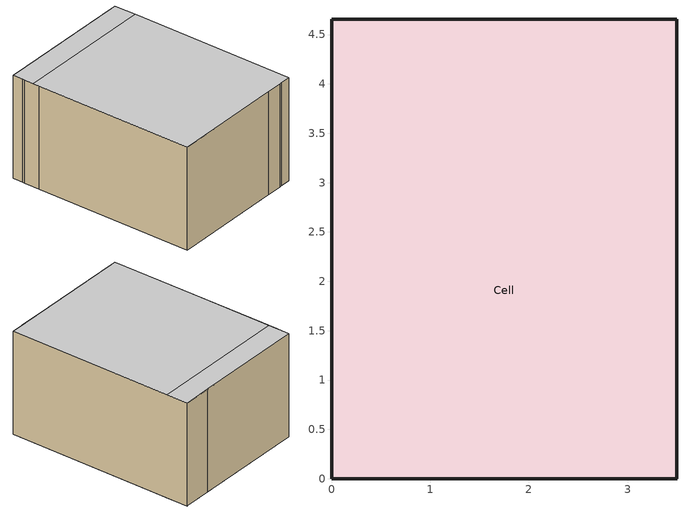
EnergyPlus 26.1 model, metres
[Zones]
Cell
 floor othersidecoefficients (Path f1): 0,3.81 3.5,3.81 3.5,0 0,0 z0
 floor othersidecoefficients (Path f2): 0,4.24 3.5,4.24 3.5,3.81 0,3.81 z0
 floor othersidecoefficients (Path f3): 0,4.66 3.5,4.66 3.5,4.24 0,4.24 z0
 wall othersidecoefficients (Path n): 2.79,4.66 0,4.66 z0:2.56
 wall othersidecoefficients (Path d): 3.5,4.66 2.79,4.66 z0:2.56
 wall othersidecoefficients (Path e): 3.5,0 3.5,4.66 z0:2.56
 wall othersidecoefficients (Path s): 0,0 2.8,0 z0:2.56
 wall othersidecoefficients (Path swin1): 2.8,0 3.18,0 z0:2.56
 wall othersidecoefficients (Path swin2): 3.18,0 3.24,0 z0:2.56
 wall othersidecoefficients (Path swin3): 3.24,0 3.5,0 z0:2.56
 wall othersidecoefficients (Path w): 0,3.95 0,0 z0:2.56
 wall othersidecoefficients (Path wwin1): 0,4.34 0,3.95 z0:2.56
 wall othersidecoefficients (Path wwin2): 0,4.39 0,4.34 z0:2.56
 wall othersidecoefficients (Path wwin3): 0,4.66 0,4.39 z0:2.56
 ceiling othersidecoefficients (Path c1): 0,0 3.5,0 3.5,4.12 0,4.12 z2.56
 ceiling othersidecoefficients (Path c2): 0,4.12 3.5,4.12 3.5,4.66 0,4.66 z2.56
[Building]
ET110B1: 30, Country, 0.04, 0.4, FullInteriorAndExterior, 25, 6
[Site:Location]
ETNA Moret-sur-Loing EDF France: 48.3667, 2.8167, 1, 104
[Material]
c1 L1 Wallpaper; c2 L1 Wallpaper; n L1 Wallpaper; e L1 Wallpaper; s L1 Wallpaper; w L1 Wallpaper: Smooth, 0.001, 0.14, 700, 1340, 0.87, 0.343, 0.343
c1 L2 Plasterboard; c2 L2 Plasterboard; n L2 Plasterboard; n L4 Plasterboard: MediumRough, 0.013, 0.35, 850, 800, 0.9, 0.6, 0.6
c1 L3 Glass wool 1: MediumRough, 0.2, 0.034, 11, 800, 0.9, 0.6, 0.6
c1 L4 Air gap: MediumRough, 0.1, 0.618, 1.2, 1000, 0.9, 0.6, 0.6
c1 L5 Particle board; c2 L5 Particle board: MediumRough, 0.021, 0.17, 700, 1200, 0.9, 0.3, 0.3
c2 L3 Glass wool 2: MediumRough, 0.15, 0.034, 11, 800, 0.9, 0.6, 0.6
c2 L4 Planks: MediumRough, 0.15, 0.15, 500, 1200, 0.9, 0.6, 0.6
f1 L1 Ceramic Tile; f3 L1 Ceramic Tile: Smooth, 0.006, 1.75, 2177, 920, 0.846, 0.249, 0.249
f1 L2 Glue Cement; f3 L2 Glue Cement: MediumRough, 0.003, 1.5, 1900, 840, 0.9, 0.6, 0.6
f1 L3 Concrete; f2 L2 Concrete; f3 L3 Concrete: MediumRough, 0.008, 1.75, 2177, 920, 0.9, 0.6, 0.6
f1 L4 Concrete + Tubes + Polysty Ribs; f2 L3 Concrete + Tubes + Polysty Ribs; f3 L4 Concrete + Tubes + Polysty Ribs: MediumRough, 0.016, 1.47, 1813, 954, 0.9, 0.6, 0.6
f1 L5 Polystyrene 1; f2 L4 Polystyrene 1; f3 L5 Polystyrene 1: MediumRough, 0.035, 0.0853, 16, 1200, 0.9, 0.6, 0.6
f1 L6 Plastic Lining; f2 L5 Plastic Lining; f3 L6 Plastic Lining: MediumRough, 0.002, 0.124, 265, 1170, 0.9, 0.6, 0.6
f1 L7 Concrete Slab; f2 L6 Concrete Slab; f3 L7 Concrete Slab: MediumRough, 0.065, 1.75, 2200, 950, 0.9, 0.6, 0.6
f1 L8 Insulated Block 1+2 (merged): MediumRough, 0.12, 0.0853, 18, 1200, 0.9, 0.6, 0.6
f1 L9 Polystyrene 2; f2 L9 Polystyrene 2; f3 L9 Polystyrene 2: MediumRough, 0.03, 0.0853, 18, 1200, 0.9, 0.6, 0.6
f1 L10 Plasterboard; f2 L10 Plasterboard; f3 L10 Plasterboard: MediumRough, 0.013, 0.35, 850, 800, 0.9, 0.3, 0.3
f2 L1 Ceramic Tile + Glue Cement (merged): Smooth, 0.009, 1.658, 2085, 893, 0.846, 0.249, 0.249
f2 L7 Insulated Block 1: MediumRough, 0.07, 0.0853, 18, 1200, 0.9, 0.6, 0.6
f2 L8 Concrete Beam 2: MediumRough, 0.05, 1.75, 2200, 950, 0.9, 0.6, 0.6
f3 L8 Concrete Beam 1+2 (merged): MediumRough, 0.12, 1.75, 2200, 950, 0.9, 0.6, 0.6
n L3 Air / Honeycomb Cardboard: MediumRough, 0.046, 0.307, 26.1, 1340, 0.9, 0.6, 0.6
n L5 Wallpaper: MediumRough, 0.001, 0.14, 700, 1340, 0.9, 0.6, 0.6
n L6 Styrodur: MediumRough, 0.06, 0.0518, 18, 1200, 0.9, 0.3, 0.3
d L1 Blended Wood/Air/Cardboard + Plywood + Plexiglass: Smooth, 0.036, 0.1514, 307, 1317, 0.872, 0.439, 0.439
d L2 Blended Air Gap: MediumRough, 0.038, 0.254, 1.2, 1000, 0.9, 0.6, 0.6
d L3 Styrodur: MediumRough, 0.06, 0.0518, 18, 1200, 0.872, 0.439, 0.439
e L2 Plasterboard; e L8 Plasterboard; s L2 Plasterboard; w L2 Plasterboard: MediumRough, 0.01, 0.35, 850, 800, 0.9, 0.6, 0.6
e L3 Polystyrene; e L7 Polystyrene: MediumRough, 0.08, 0.0505, 15, 1200, 0.9, 0.6, 0.6
e L4 Air gap; e L6 Air gap; s L4 Air gap; w L4 Air gap: MediumRough, 0.01, 0.07, 1.2, 1000, 0.9, 0.6, 0.6
e L5 Hollow block; s L5 Hollow block; w L5 Hollow block: MediumRough, 0.2, 1.052, 1200, 950, 0.9, 0.6, 0.6
e L9 Wallpaper: MediumRough, 0.001, 0.14, 700, 1340, 0.87, 0.343, 0.343
s L3 Polystyrene: MediumRough, 0.08, 0.0503, 15, 1200, 0.9, 0.6, 0.6
s L6 Facing; w L6 Facing: MediumRough, 0.02, 1.15, 1950, 850, 0.919, 0.419, 0.419
swin1 L1 Blended Glass/Air Gap/Glass; wwin1 L1 Blended Glass/Air Gap/Glass: Smooth, 0.02, 0.124, 1081, 900, 0.9, 0.5, 0.5
swin1 L2 Air Gap; wwin1 L2 Air Gap: MediumRough, 0.009, 0.1292, 1.2, 1000, 0.9, 0.6, 0.6
swin1 L3 Glasswool 1; wwin1 L3 Glasswool 1: MediumRough, 0.2, 0.0688, 11, 800, 0.9, 0.6, 0.6
swin1 L4 Polystyrene 1; swin2 L3 Polystyrene 1; wwin1 L4 Polystyrene 1; wwin2 L3 Polystyrene 1: MediumRough, 0.07, 0.0688, 16, 1200, 0.919, 0.419, 0.419
swin2 L1 PVC; wwin2 L1 PVC: Smooth, 0.062, 0.16, 1380, 1000, 0.87, 0.343, 0.343
swin2 L2 Glasswool 2; wwin2 L2 Glasswool 2: MediumRough, 0.188, 0.0688, 11, 800, 0.9, 0.6, 0.6
swin3 L1 Blended PVC + facing + plasterboard; wwin3 L1 Blended PVC + facing + plasterboard: Smooth, 0.062, 3.5128, 1442, 975, 0.87, 0.343, 0.343
swin3 L2 Glasswool 3; wwin3 L2 Glasswool 3: MediumRough, 0.188, 2.7444, 316, 808, 0.9, 0.6, 0.6
swin3 L3 Polystyrene 2; wwin3 L3 Polystyrene 2: MediumRough, 0.07, 2.7444, 320, 1145, 0.919, 0.419, 0.419
w L3 Polystyrene: MediumRough, 0.08, 0.0353, 15, 1200, 0.9, 0.6, 0.6
[Construction]
Path c1: c1 L5 Particle board, c1 L4 Air gap, c1 L3 Glass wool 1, c1 L2 Plasterboard, c1 L1 Wallpaper
Path c2: c2 L5 Particle board, c2 L4 Planks, c2 L3 Glass wool 2, c2 L2 Plasterboard, c2 L1 Wallpaper
Path f1: f1 L10 Plasterboard, f1 L9 Polystyrene 2, f1 L8 Insulated Block 1+2 (merged), f1 L7 Concrete Slab, f1 L6 Plastic Lining, f1 L5 Polystyrene 1, f1 L4 Concrete + Tubes + Polysty Ribs, f1 L3 Concrete, f1 L2 Glue Cement, f1 L1 Ceramic Tile
Path f2: f2 L10 Plasterboard, f2 L9 Polystyrene 2, f2 L8 Concrete Beam 2, f2 L7 Insulated Block 1, f2 L6 Concrete Slab, f2 L5 Plastic Lining, f2 L4 Polystyrene 1, f2 L3 Concrete + Tubes + Polysty Ribs, f2 L2 Concrete, f2 L1 Ceramic Tile + Glue Cement (merged)
Path f3: f3 L10 Plasterboard, f3 L9 Polystyrene 2, f3 L8 Concrete Beam 1+2 (merged), f3 L7 Concrete Slab, f3 L6 Plastic Lining, f3 L5 Polystyrene 1, f3 L4 Concrete + Tubes + Polysty Ribs, f3 L3 Concrete, f3 L2 Glue Cement, f3 L1 Ceramic Tile
Path n: n L6 Styrodur, n L5 Wallpaper, n L4 Plasterboard, n L3 Air / Honeycomb Cardboard, n L2 Plasterboard, n L1 Wallpaper
Path d: d L3 Styrodur, d L2 Blended Air Gap, d L1 Blended Wood/Air/Cardboard + Plywood + Plexiglass
Path e: e L9 Wallpaper, e L8 Plasterboard, e L7 Polystyrene, e L6 Air gap, e L5 Hollow block, e L4 Air gap, e L3 Polystyrene, e L2 Plasterboard, e L1 Wallpaper
Path s: s L6 Facing, s L5 Hollow block, s L4 Air gap, s L3 Polystyrene, s L2 Plasterboard, s L1 Wallpaper
Path swin1: swin1 L4 Polystyrene 1, swin1 L3 Glasswool 1, swin1 L2 Air Gap, swin1 L1 Blended Glass/Air Gap/Glass
Path swin2: swin2 L3 Polystyrene 1, swin2 L2 Glasswool 2, swin2 L1 PVC
Path swin3: swin3 L3 Polystyrene 2, swin3 L2 Glasswool 3, swin3 L1 Blended PVC + facing + plasterboard
Path w: w L6 Facing, w L5 Hollow block, w L4 Air gap, w L3 Polystyrene, w L2 Plasterboard, w L1 Wallpaper
Path wwin1: wwin1 L4 Polystyrene 1, wwin1 L3 Glasswool 1, wwin1 L2 Air Gap, wwin1 L1 Blended Glass/Air Gap/Glass
Path wwin2: wwin2 L3 Polystyrene 1, wwin2 L2 Glasswool 2, wwin2 L1 PVC
Path wwin3: wwin3 L3 Polystyrene 2, wwin3 L2 Glasswool 3, wwin3 L1 Blended PVC + facing + plasterboard
[SurfaceProperty:OtherSideCoefficients]
Guard Tattic: 18, 0, 1, 0, 0, 0, 0, Meas Tattic
Guard Tcellar: 18, 0, 1, 0, 0, 0, 0, Meas Tcellar
Guard Tnorth: 18, 0, 1, 0, 0, 0, 0, Meas Tnorth
Guard Teast: 18, 0, 1, 0, 0, 0, 0, Meas Teast
Guard Tsouth: 18, 0, 1, 0, 0, 0, 0, Meas Tsouth
Guard Twest: 18, 0, 1, 0, 0, 0, 0, Meas Twest
[Zone]
Cell: 0, 0, 0, 0, 1, 1, 2.565, 41.7903, 16.2925
[ElectricEquipment]
Fan heat (measured Qfan): Cell, Meas Qfan, EquipmentLevel, 1, , , 0, 0, 0, General
[HVACTemplate:Thermostat]
Cell Tstat: Meas Tcell, , Cooling Off 100C
[HVACTemplate:Zone:IdealLoadsAirSystem]
Cell: Cell Tstat, , 50, 13, 0.0156, 0.0077, NoLimit, , , NoLimit, , , , , None, , , None
[Schedule:File]
Meas Tattic: Temperature, ET110B1_schedules.csv, 2, 1, 8784, Comma, No, 60
Meas Tcellar: Temperature, ET110B1_schedules.csv, 3, 1, 8784, Comma, No, 60
Meas Tnorth: Temperature, ET110B1_schedules.csv, 4, 1, 8784, Comma, No, 60
Meas Teast: Temperature, ET110B1_schedules.csv, 5, 1, 8784, Comma, No, 60
Meas Tsouth: Temperature, ET110B1_schedules.csv, 6, 1, 8784, Comma, No, 60
Meas Twest: Temperature, ET110B1_schedules.csv, 7, 1, 8784, Comma, No, 60
Meas Tcell: Temperature, ET110B1_schedules.csv, 8, 1, 8784, Comma, No, 60
Meas Qfan: Any Number, ET110B1_schedules.csv, 9, 1, 8784, Comma, No, 60
[Schedule:Constant]
Cooling Off 100C: Temperature, 100
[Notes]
ET110B1: ASHRAE 140-2023 Addendum b Section 13 cell model authored from the normative specification
(Tables 13-5..13-46; layers outside(guard) -> inside), Pinocchio-EP WP-D tools/std140/et/build.mjs
